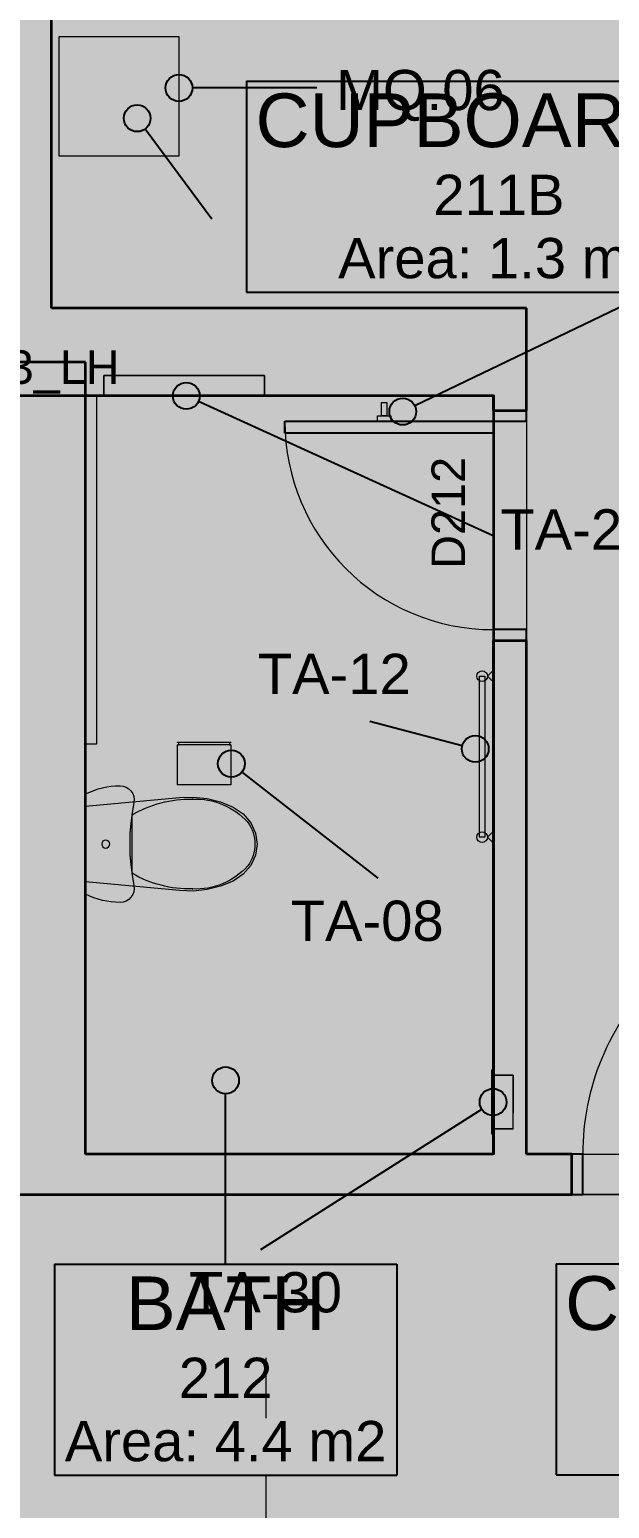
# Model space of a CAD drawing. Header units: millimetres. Extents: x -14278 to 101222, y -22378 to 34603.
# Drawn here: x 79974 to 82138, y 5178 to 10689 of the extents above; entities that cross this region are included whole.
import ezdxf
from ezdxf.enums import TextEntityAlignment as Align

# ---------------------------------------------------------------- set-up
doc = ezdxf.new("R2010")
doc.units = ezdxf.units.MM
doc.header["$MEASUREMENT"] = 0
doc.linetypes.add('Dashed', pattern=[282.222223, 141.111112, -141.111112])
doc.linetypes.add('Long Dashed', pattern=[529.166651, 317.499995, -211.666656])
for name, color, linetype in [('A-Zz_20_10_90-T_TextFFEInternal', 7, 'Continuous'), ('A-Zz_20_10_90-T_TextStair', 7, 'Continuous'), ('A-Zz_60_50_80-P_MarkerSection', 7, 'Continuous'), ('NewA-Ee_25_10-M_WallsInternal', 7, 'Continuous'), ('NewA-Ee_30_40-M_Floors', 7, 'Continuous'), ('NewA-Ee_40_20-M_GeneralFFAndEInternalEquipment', 7, 'Continuous'), ('NewA-Ee_40_20-M_GeneralFFAndEInternalMovable', 7, 'Continuous'), ('NewA-Ee_40_20-M_GeneralFFAndEInternalSanitary', 7, 'Continuous'), ('NewA-SL-M_SpacesInternal', 7, 'Continuous'), ('NewA-Ss_30_25-M_CeilingAndSoffitSystems', 7, 'Continuous'), ('NewA-Zz_20_10_90-T_TextFFEInternal', 7, 'Continuous'), ('NewA-Zz_50_10_90-P_BoundarySpace', 7, 'Continuous'), ('NewA-Zz_50_90_00-M_GrossInternal', 7, 'Continuous')]:
    doc.layers.add(name, color=color, linetype=linetype)
doc.styles.add('GENERATED_STYLE_1', font='')
doc.styles.get('GENERATED_STYLE_1').set_extended_font_data('Arial')

# ---------------------------------------------------------------- blocks, each defined once
blk = doc.blocks.new('Slab_29_2', base_point=(91916.9, 4903.2))
at = {"layer": 'NewA-Ee_30_40-M_Floors', "linetype": 'Continuous', "lineweight": 13}
blk.add_hatch(color=254, dxfattribs=at).paths.add_polyline_path([(91916.9, 4903.2), (91916.9, 11200.4), (94366.6, 11200.4), (94366.6, 13452.5), (59817.2, 13452.5), (59817.2, 4903.2)])
blk = doc.blocks.new('BEDROOM_211_34_2', base_point=(81542.2, 12917.8))
at = {"layer": 'NewA-SL-M_SpacesInternal', "color": 253, "linetype": 'Continuous', "lineweight": 13}
for p, q in [((80055.9, 13452.5), (80055.9, 9650.4)), ((80055.9, 9650.4), (81828.5, 9650.4)), ((81828.5, 9650.4), (81828.5, 6498.1)), ((81828.5, 6498.1), (83059.9, 6498.1))]:
    blk.add_line(p, q, dxfattribs=at)
at = {"layer": 'NewA-SL-M_SpacesInternal', "color": 5, "lineweight": 70, "style": 'GENERATED_STYLE_1'}
for tag, height, p in [('ROOM_NAME', 200, (81542.2, 13225.6)), ('ROOM_NUMBER', 150, (81542.2, 12922.8)), ('adj_text', 150, (81542.2, 12687.1))]:
    blk.add_attdef(tag, text='', height=height, dxfattribs=at).set_placement(p, align=Align.TOP_CENTER)
blk = doc.blocks.new('HALL_217_37_2', base_point=(63400.9, 5738.7))
at = {"layer": 'NewA-SL-M_SpacesInternal', "color": 253, "linetype": 'Continuous', "lineweight": 13}
blk.add_line((91916.9, 6348.1), (63640.5, 6348.1), dxfattribs=at)
at = {"layer": 'NewA-SL-M_SpacesInternal', "color": 5, "lineweight": 70, "style": 'GENERATED_STYLE_1'}
for tag, height, p in [('ROOM_NAME', 200, (63400.9, 6046.5)), ('ROOM_NUMBER', 150, (63400.9, 5743.7)), ('adj_text', 150, (63400.9, 5508))]:
    blk.add_attdef(tag, text='', height=height, dxfattribs=at).set_placement(p, align=Align.TOP_CENTER)
blk = doc.blocks.new('BATH_212_45_2', base_point=(80705.4, 5734.3))
at = {"layer": 'NewA-SL-M_SpacesInternal', "color": 253, "linetype": 'Continuous', "lineweight": 13}
for p, q in [((80851, 9400.4), (80251, 9400.4)), ((80251, 9400.4), (80251, 9325.4)), ((80851, 9325.2), (80851, 9400.4)), ((80183.4, 9325.4), (80183.4, 6498.1)), ((80251, 9325.4), (80183.4, 9325.4)), ((81703.5, 9326.4), (80851, 9325.2)), ((81703.5, 6792), (81703.5, 9326.4)), ((81778.5, 6792), (81703.5, 6792)), ((81778.5, 6592), (81778.5, 6792)), ((81703.5, 6498.1), (81703.5, 6592)), ((81703.5, 6592), (81778.5, 6592)), ((80183.4, 6498.1), (81703.5, 6498.1))]:
    blk.add_line(p, q, dxfattribs=at)
at = {"layer": 'NewA-SL-M_SpacesInternal', "linetype": 'Continuous'}
for p, q in [((80066.6, 6087.8), (80066.6, 5773.6)), ((80066.6, 6087.8), (81344.3, 6087.8)), ((81344.3, 6087.8), (81344.3, 5773.6)), ((80066.6, 5773.6), (80066.6, 5537.8)), ((81344.3, 5773.6), (81344.3, 5537.8)), ((80066.6, 5537.8), (80066.6, 5302.1)), ((81344.3, 5537.8), (81344.3, 5302.1)), ((80066.6, 5302.1), (81344.3, 5302.1))]:
    blk.add_line(p, q, dxfattribs=at)
at = {"layer": 'NewA-SL-M_SpacesInternal', "color": 5, "lineweight": 70, "style": 'GENERATED_STYLE_1'}
for tag, height, p in [('ROOM_NAME', 200, (80705.4, 6042.1)), ('ROOM_NUMBER', 150, (80705.4, 5739.3)), ('adj_text', 150, (80705.4, 5503.6))]:
    blk.add_attdef(tag, text='', height=height, dxfattribs=at).set_placement(p, align=Align.TOP_CENTER)
blk = doc.blocks.new('CUPBOARD 1_211B_54_2', base_point=(81725.2, 10143.2))
at = {"layer": 'NewA-SL-M_SpacesInternal', "linetype": 'Continuous'}
for p, q in [((80783.6, 10496.8), (80783.6, 10182.5)), ((80783.6, 10496.8), (82666.9, 10496.8)), ((82666.9, 10496.8), (82666.9, 10182.5)), ((80783.6, 10182.5), (80783.6, 9946.8)), ((82666.9, 10182.5), (82666.9, 9946.8)), ((80783.6, 9946.8), (80783.6, 9711.1)), ((82666.9, 9946.8), (82666.9, 9711.1)), ((80783.6, 9711.1), (82666.9, 9711.1))]:
    blk.add_line(p, q, dxfattribs=at)
at = {"layer": 'NewA-SL-M_SpacesInternal', "color": 253, "linetype": 'Continuous', "lineweight": 13}
for p, q in [((83886, 9325.4), (83184.9, 9325.4)), ((83184.9, 9325.4), (83184.9, 7433.7)), ((83886, 7433.7), (83886, 9325.4)), ((83184.9, 7433.7), (83886, 7433.7))]:
    blk.add_line(p, q, dxfattribs=at)
at = {"layer": 'NewA-SL-M_SpacesInternal', "color": 5, "lineweight": 70, "style": 'GENERATED_STYLE_1'}
for tag, height, p in [('ROOM_NAME', 200, (81725.2, 10451.1)), ('ROOM_NUMBER', 150, (81725.2, 10148.2)), ('adj_text', 150, (81725.2, 9912.5))]:
    blk.add_attdef(tag, text='', height=height, dxfattribs=at).set_placement(p, align=Align.TOP_CENTER)
blk = doc.blocks.new('CUPBOARD 2_211A_59_2', base_point=(82880.2, 5735.1))
at = {"layer": 'NewA-SL-M_SpacesInternal', "color": 253, "linetype": 'Continuous', "lineweight": 13}
for p, q in [((83184.9, 7308.7), (83184.9, 6498.1)), ((83886, 7308.7), (83184.9, 7308.7)), ((83886, 6498.1), (83886, 7308.7)), ((83184.9, 6498.1), (83886, 6498.1))]:
    blk.add_line(p, q, dxfattribs=at)
at = {"layer": 'NewA-SL-M_SpacesInternal', "linetype": 'Continuous'}
for p, q in [((81938.6, 6088.7), (81938.6, 5774.4)), ((81938.6, 6088.7), (83821.9, 6088.7)), ((83821.9, 6088.7), (83821.9, 5774.4)), ((81938.6, 5774.4), (81938.6, 5538.7)), ((83821.9, 5774.4), (83821.9, 5538.7)), ((81938.6, 5538.7), (81938.6, 5303)), ((83821.9, 5538.7), (83821.9, 5303)), ((81938.6, 5303), (83821.9, 5303))]:
    blk.add_line(p, q, dxfattribs=at)
at = {"layer": 'NewA-SL-M_SpacesInternal', "color": 5, "lineweight": 70, "style": 'GENERATED_STYLE_1'}
for tag, height, p in [('ROOM_NAME', 200, (82880.2, 6043)), ('ROOM_NUMBER', 150, (82880.2, 5740.1)), ('adj_text', 150, (82880.2, 5504.4))]:
    blk.add_attdef(tag, text='', height=height, dxfattribs=at).set_placement(p, align=Align.TOP_CENTER)
blk = doc.blocks.new('Slab_31_2', base_point=(80183.4, 6498.1))
at = {"layer": 'NewA-Ss_30_25-M_CeilingAndSoffitSystems', "linetype": 'Continuous', "lineweight": 0}
blk.add_hatch(color=255, dxfattribs=at).paths.add_polyline_path([(80183.4, 6498.1), (81708.5, 6498.1), (81708.5, 9325.4), (80183.4, 9325.4)])
at = {"layer": 'NewA-Ss_30_25-M_CeilingAndSoffitSystems', "color": 6, "linetype": 'Continuous', "lineweight": 13, "flags": 128}
blk.add_lwpolyline([(80183.4, 6498.1), (81708.5, 6498.1), (81708.5, 9325.4), (80183.4, 9325.4)], close=True, dxfattribs=at)
blk = doc.blocks.new('Slab_43_2', base_point=(80055.9, 13452.5))
at = {"layer": 'NewA-Ss_30_25-M_CeilingAndSoffitSystems', "linetype": 'Continuous', "lineweight": 0}
blk.add_hatch(color=255, dxfattribs=at).paths.add_polyline_path([(80055.9, 13452.5), (80055.9, 9650.4), (81828.5, 9650.4), (81828.5, 6498.1), (83059.9, 6498.1), (83059.9, 9650.4), (83886, 9650.4), (83886, 13452.5)])
at = {"layer": 'NewA-Ss_30_25-M_CeilingAndSoffitSystems', "color": 6, "linetype": 'Continuous', "lineweight": 13, "flags": 128}
blk.add_lwpolyline([(80055.9, 13452.5), (80055.9, 9650.4), (81828.5, 9650.4), (81828.5, 6498.1), (83059.9, 6498.1), (83059.9, 9650.4), (83886, 9650.4), (83886, 13452.5)], close=True, dxfattribs=at)
blk = doc.blocks.new('Slab_46_2', base_point=(91916.9, 5053.1))
at = {"layer": 'NewA-Ss_30_25-M_CeilingAndSoffitSystems', "linetype": 'Continuous', "lineweight": 0}
blk.add_hatch(color=255, dxfattribs=at).paths.add_polyline_path([(91916.9, 5053.1), (91916.9, 6348.1), (63640.5, 6348.1), (63640.5, 8808.8), (62339.9, 8808.8), (62339.9, 5047.6)])
at = {"layer": 'NewA-Ss_30_25-M_CeilingAndSoffitSystems', "color": 6, "linetype": 'Continuous', "lineweight": 13, "flags": 128}
blk.add_lwpolyline([(91916.9, 5053.1), (62339.9, 5047.6), (62339.9, 8808.8), (63640.5, 8808.8), (63640.5, 6348.1), (91916.9, 6348.1)], close=True, dxfattribs=at)
blk = doc.blocks.new('Wall_81_2', base_point=(79905.9, 13452.5))
at = {"layer": 'NewA-Ee_25_10-M_WallsInternal', "color": 92, "linetype": 'Continuous', "lineweight": 35, "flags": 128}
for points in [[(79905.9, 13452.5), (79905.9, 9325.4)], [(80055.9, 13452.5), (79905.9, 13452.5)], [(80055.9, 9650.4), (80055.9, 13452.5)]]:
    blk.add_lwpolyline(points, dxfattribs=at)
blk = doc.blocks.new('Door 19_8')
at = {"layer": 'NewA-Ee_25_10-M_WallsInternal', "linetype": 'Continuous'}
for p, q in [((-224.4, 625.8), (-192.6, 657.6)), ((433.2, -31.8), (-224.4, 625.8)), ((-192.6, 657.6), (465, 0)), ((-465, 0), (-505, 0)), ((-505, 0), (-505, -150)), ((-465, -150), (-465, 0)), ((465, 0), (433.2, -31.8)), ((505, 0), (465, 0)), ((465, 0), (465, -150)), ((505, -150), (505, 0)), ((-505, -150), (-465, -150)), ((465, -150), (505, -150))]:
    blk.add_line(p, q, dxfattribs=at)
at = {"layer": 'NewA-Ee_25_10-M_WallsInternal', "color": 92, "linetype": 'Continuous', "lineweight": 35}
for p, q in [((-505, -150), (-505, 0)), ((505, -150), (505, 0))]:
    blk.add_line(p, q, dxfattribs=at)
at = {"layer": 'NewA-Ee_25_10-M_WallsInternal', "color": 6, "linetype": 'Continuous', "lineweight": 13}
blk.add_arc((465, 0), 930, 135, 180, dxfattribs=at)
blk = doc.blocks.new('Wall_85_2', base_point=(63640.5, 6348.1))
at = {"layer": 'NewA-Ee_25_10-M_WallsInternal', "color": 92, "linetype": 'Continuous', "lineweight": 35}
blk.add_line((81997.8, 6348.1), (81997.8, 6498.1), dxfattribs=at)
at = {"layer": 'NewA-Ee_25_10-M_WallsInternal', "color": 92, "linetype": 'Continuous', "lineweight": 35, "flags": 128}
for points in [[(81703.5, 6498.1), (80183.4, 6498.1)], [(81997.8, 6498.1), (81828.5, 6498.1)], [(77966.6, 6348.1), (81997.8, 6348.1)]]:
    blk.add_lwpolyline(points, dxfattribs=at)
at = {"layer": 'NewA-Ee_25_10-M_WallsInternal', "linetype": 'Continuous', "zscale": 1000}
blk.add_blockref('Door 19_8', (82502.8, 6498.1), dxfattribs=at)
blk = doc.blocks.new('Wall_89_2', base_point=(80183.4, 9449.1))
at = {"layer": 'NewA-Ee_25_10-M_WallsInternal', "color": 92, "linetype": 'Continuous', "lineweight": 35, "flags": 128}
for points in [[(80183.4, 9449.1), (78138.3, 9449.1)], [(78263.3, 9324.1), (79783.4, 9324.1)]]:
    blk.add_lwpolyline(points, dxfattribs=at)
blk = doc.blocks.new('Door 19_3')
at = {"layer": 'NewA-Ee_25_10-M_WallsInternal', "linetype": 'Continuous'}
for p, q in [((343.5, 0), (343.5, 777)), ((343.5, 777), (388.5, 777)), ((388.5, 777), (388.5, 0)), ((-388.5, 0), (-428.5, 0)), ((-428.5, 0), (-428.5, -125)), ((-388.5, -125), (-388.5, 0)), ((388.5, 0), (343.5, 0)), ((428.5, 0), (388.5, 0)), ((388.5, 0), (388.5, -125)), ((428.5, -125), (428.5, 0)), ((-428.5, -125), (-388.5, -125)), ((388.5, -125), (428.5, -125))]:
    blk.add_line(p, q, dxfattribs=at)
at = {"layer": 'NewA-Ee_25_10-M_WallsInternal', "color": 92, "linetype": 'Continuous', "lineweight": 35}
for p, q in [((-428.5, 0), (-428.5, -125)), ((428.5, 0), (428.5, -125))]:
    blk.add_line(p, q, dxfattribs=at)
at = {"layer": 'NewA-Ee_25_10-M_WallsInternal', "color": 6, "linetype": 'Continuous', "lineweight": 13}
blk.add_arc((388.5, 0), 777, 90, 180, dxfattribs=at)
blk = doc.blocks.new('D Marker 19')
at = {"layer": 'NewA-Ee_25_10-M_WallsInternal', "style": 'GENERATED_STYLE_1'}
blk.add_attdef('AC_WIDO_ID', text='', height=125, dxfattribs=at).set_placement((-262.1, 94.8), align=Align.BOTTOM_LEFT)
blk = doc.blocks.new('Wall_105_2', base_point=(81828.5, 9650.4))
at = {"layer": 'NewA-Ee_25_10-M_WallsInternal', "color": 92, "linetype": 'Continuous', "lineweight": 35}
for p, q in [((81703.5, 9269.8), (81828.5, 9269.8)), ((81703.5, 8412.8), (81828.5, 8412.8))]:
    blk.add_line(p, q, dxfattribs=at)
at = {"layer": 'NewA-Ee_25_10-M_WallsInternal', "color": 92, "linetype": 'Continuous', "lineweight": 35, "flags": 128}
for points in [[(81828.5, 9269.8), (81828.5, 9650.4)], [(81703.5, 9325.4), (81703.5, 9269.8)], [(81703.5, 8412.8), (81703.5, 6498.1)], [(81828.5, 6498.1), (81828.5, 8412.8)]]:
    blk.add_lwpolyline(points, dxfattribs=at)
at = {"layer": 'NewA-Ee_25_10-M_WallsInternal', "linetype": 'Continuous', "zscale": 1000, "rotation": 90}
blk.add_blockref('Door 19_3', (81703.5, 8841.3), dxfattribs=at)
at = {"layer": 'NewA-Ee_25_10-M_WallsInternal'}
ref = blk.add_blockref('D Marker 19', (81828.5, 8841.3), dxfattribs=dict(at, rotation=270))
ref.add_attrib('AC_WIDO_ID', 'D212', dxfattribs={"color": 7, "height": 125, "rotation": 90, "style": 'GENERATED_STYLE_1'}).set_placement((81636.2, 8679.3), align=Align.BOTTOM_LEFT)
blk = doc.blocks.new('Wall_125_2', base_point=(80183.4, 9449.1))
at = {"layer": 'NewA-Ee_25_10-M_WallsInternal', "color": 92, "linetype": 'Continuous', "lineweight": 35, "flags": 128}
for points in [[(80183.4, 6498.1), (80183.4, 9449.1)], [(79783.4, 9324.1), (79783.4, 6498.1)]]:
    blk.add_lwpolyline(points, dxfattribs=at)
blk = doc.blocks.new('Wall_126_2', base_point=(79905.9, 9650.4))
at = {"layer": 'NewA-Ee_25_10-M_WallsInternal', "color": 92, "linetype": 'Continuous', "lineweight": 35, "flags": 128}
for points in [[(81828.5, 9650.4), (80055.9, 9650.4)], [(79905.9, 9325.4), (81703.5, 9325.4)]]:
    blk.add_lwpolyline(points, dxfattribs=at)
blk = doc.blocks.new('Rectangular Table 01 19_3')
at = {"layer": 'NewA-Ee_40_20-M_GeneralFFAndEInternalMovable', "color": 1, "linetype": 'Continuous', "lineweight": 18}
for p, q in [((446.6, 446.6), (0, 446.6)), ((0, 446.6), (0, 0)), ((446.6, 0), (446.6, 446.6)), ((0, 0), (446.6, 0))]:
    blk.add_line(p, q, dxfattribs=at)
blk = doc.blocks.new('Wall Hanging Rack 19')
at = {"layer": 'NewA-Ee_40_20-M_GeneralFFAndEInternalEquipment', "color": 1, "linetype": 'Continuous', "lineweight": 18}
for p, q in [((25, 0), (-25, 0)), ((-25, 0), (-25, -20)), ((25, -20), (25, 0)), ((-25, -20), (25, -20)), ((10, -20), (-10, -20)), ((-10, -20), (-10, -70)), ((10, -70), (10, -20)), ((-10, -70), (10, -70))]:
    blk.add_line(p, q, dxfattribs=at)
blk = doc.blocks.new('Towel Rack 19')
at = {"layer": 'NewA-Ee_40_20-M_GeneralFFAndEInternalEquipment', "color": 1, "linetype": 'Continuous', "lineweight": 18}
for p, q in [((-280, 0), (-320, 0)), ((-320, 0), (-300, -20)), ((-300, -20), (-280, 0)), ((320, 0), (280, 0)), ((280, 0), (300, -20)), ((300, -20), (320, 0)), ((300, -30), (-300, -30)), ((-300, -30), (-300, -50)), ((-300, -50), (300, -50)), ((300, -50), (300, -30))]:
    blk.add_line(p, q, dxfattribs=at)
for centre, start, end in [((-300, -40), 0, 180), ((-300, -40), 180, 0), ((300, -40), 0, 180), ((300, -40), 180, 0)]:
    blk.add_arc(centre, 20, start, end, dxfattribs=at)
blk = doc.blocks.new('Soap Dispenser 19')
at = {"layer": 'NewA-Ee_40_20-M_GeneralFFAndEInternalEquipment', "color": 1, "linetype": 'Dashed', "lineweight": 18}
for p, q in [((0, 75), (0, 0)), ((200, 75), (0, 75)), ((200, 0), (200, 75))]:
    blk.add_line(p, q, dxfattribs=at)
at = {"layer": 'NewA-Ee_40_20-M_GeneralFFAndEInternalEquipment', "color": 1, "linetype": 'Continuous', "lineweight": 18}
for p, q in [((-20, 0), (-20, -5)), ((220, 0), (-20, 0)), ((220, -5), (220, 0)), ((-20, -5), (220, -5))]:
    blk.add_line(p, q, dxfattribs=at)
blk = doc.blocks.new('Toilet Paper Dispenser 19')
at = {"layer": 'NewA-Ee_40_20-M_GeneralFFAndEInternalEquipment', "color": 1, "linetype": 'Continuous', "lineweight": 18}
for p, q in [((200, 0), (0, 0)), ((0, 0), (0, -2)), ((200, -2), (200, 0)), ((0, -2), (5, -2)), ((0, -2), (200, -2)), ((5, -10), (0, -10)), ((0, -10), (0, -160)), ((0, -10), (200, -10)), ((5, -2), (5, -10)), ((195, -10), (195, -2)), ((195, -2), (200, -2)), ((200, -10), (195, -10)), ((200, -160), (200, -10)), ((0, -160), (200, -160))]:
    blk.add_line(p, q, dxfattribs=at)
blk = doc.blocks.new('Cabinet Wall Single Door 19')
at = {"layer": 'NewA-Ee_40_20-M_GeneralFFAndEInternalEquipment', "color": 1, "linetype": 'Continuous', "lineweight": 18}
for p, q in [((600, 75), (0, 75)), ((0, 75), (0, 0)), ((600, 0), (600, 75)), ((0, 0), (600, 0))]:
    blk.add_line(p, q, dxfattribs=at)
blk = doc.blocks.new('WC 19')
at = {"layer": 'NewA-Ee_40_20-M_GeneralFFAndEInternalSanitary', "color": 1, "linetype": 'Continuous', "lineweight": 18}
for p, q in [((-193.9, -40.1), (-200.1, -55.5)), ((-186.8, -25), (-193.9, -40.1)), ((186.8, -25), (-186.8, -25)), ((-141, -25), (-173.3, -375.4)), ((141, -25), (-141, -25)), ((173.3, -375.4), (141, -25)), ((193.9, -40.1), (186.8, -25)), ((200.1, -55.5), (193.9, -40.1)), ((-213.1, -103.7), (-215.5, -120.2)), ((-209.7, -87.4), (-213.1, -103.7)), ((-205.4, -71.3), (-209.7, -87.4)), ((-200.1, -55.5), (-205.4, -71.3)), ((205.4, -71.3), (200.1, -55.5)), ((209.7, -87.4), (205.4, -71.3)), ((213.1, -103.7), (209.7, -87.4)), ((215.5, -120.2), (213.1, -103.7)), ((-217, -136.8), (-217.5, -153.5)), ((-217.5, -153.5), (-216.2, -165)), ((-215.5, -120.2), (-217, -136.8)), ((-216.2, -165), (-212.4, -176)), ((212.4, -176), (216.2, -165)), ((217, -136.8), (215.5, -120.2)), ((216.2, -165), (217.5, -153.5)), ((217.5, -153.5), (217, -136.8)), ((-212.4, -176), (-206.3, -185.9)), ((-206.3, -185.9), (-198.2, -194.1)), ((-198.2, -194.1), (-188.5, -200.5)), ((-188.5, -200.5), (-177.6, -204.5)), ((-177.6, -204.5), (-166.1, -206)), ((-166.1, -206), (-154.5, -205)), ((-154.5, -205), (-116.2, -198.2)), ((-116.2, -198.2), (-77.6, -193.3)), ((0, -198), (-108.9, -198)), ((-77.6, -193.3), (-38.9, -190.4)), ((-38.9, -190.4), (0, -189.4)), ((0, -189.4), (38.9, -190.4)), ((108.9, -198), (0, -198)), ((38.9, -190.4), (77.6, -193.3)), ((77.6, -193.3), (116.2, -198.2)), ((116.2, -198.2), (154.5, -205)), ((154.5, -205), (166.1, -206)), ((166.1, -206), (177.6, -204.5)), ((177.6, -204.5), (188.5, -200.5)), ((188.5, -200.5), (198.2, -194.1)), ((198.2, -194.1), (206.3, -185.9)), ((206.3, -185.9), (212.4, -176)), ((-173.3, -375.4), (-174.9, -427.1)), ((174.9, -427.1), (173.3, -375.4)), ((-174.9, -427.1), (-169.4, -478.4)), ((169.4, -478.4), (174.9, -427.1)), ((-169.4, -478.4), (-157, -528.2)), ((157, -528.2), (169.4, -478.4)), ((-157, -528.2), (-138, -575.1)), ((138, -575.1), (157, -528.2)), ((-138, -575.1), (-112.4, -612.3)), ((112.4, -612.3), (138, -575.1)), ((-112.4, -612.3), (-79.4, -640.8)), ((-79.4, -640.8), (-41, -658.8)), ((-41, -658.8), (0, -665)), ((0, -656.4), (0, -656.4)), ((0, -665), (41, -658.8)), ((41, -658.8), (79.4, -640.8)), ((79.4, -640.8), (112.4, -612.3)), ((81.1, -629.6), (81.1, -629.6))]:
    blk.add_line(p, q, dxfattribs=at)
blk.add_circle((0, -100), 15, dxfattribs=at)
for centre, radius, start, end in [((258.1, -412.9), 425.4, 149.6518, 181.3539), ((-258.1, -412.9), 425.4, 358.6461, 30.3482), ((89.5, -437.3), 257, 176.8048, 228.4245), ((-89.5, -437.3), 257, 311.5755, 3.1952), ((0.8, -517.8), 138.6, 233.7772, 269.6644), ((-0.8, -517.8), 138.6, 270.3356, 306.2228)]:
    blk.add_arc(centre, radius, start, end, dxfattribs=at)
for p in [(108.9, -198), (-167, -423), (167, -423), (-81.1, -629.6)]:
    blk.add_point(p, dxfattribs=at)
blk = doc.blocks.new('Mirror 19_5')
at = {"layer": 'NewA-Ee_40_20-M_GeneralFFAndEInternalEquipment', "color": 1, "linetype": 'Continuous', "lineweight": 18}
for p, q in [((1300, 40), (0, 40)), ((0, 40), (0, 0)), ((1300, 40), (0, 40)), ((0, 40), (0, 0)), ((0, 0), (1300, 0)), ((0, 0), (1300, 0)), ((1300, 0), (1300, 40)), ((1300, 0), (1300, 40))]:
    blk.add_line(p, q, dxfattribs=at)
blk = doc.blocks.new('Line_103_2', base_point=(81045.8, 10471.6))
at = {"layer": 'NewA-Zz_20_10_90-T_TextFFEInternal', "linetype": 'Continuous'}
blk.add_hatch(color=256, dxfattribs=at).paths.add_polyline_path([(80581.4, 10471.6), (80577.6, 10490.7), (80566.7, 10506.9), (80550.5, 10517.8), (80531.4, 10521.6), (80512.2, 10517.8), (80496, 10506.9), (80485.2, 10490.7), (80481.4, 10471.6), (80485.2, 10452.4), (80496, 10436.2), (80512.2, 10425.4), (80531.4, 10421.6), (80550.5, 10425.4), (80566.7, 10436.2), (80577.6, 10452.4)])
blk.add_line((81045.8, 10471.6), (80581.4, 10471.6), dxfattribs=at)
blk.add_circle((80531.4, 10471.6), 50, dxfattribs=at)
blk = doc.blocks.new('Line_106_2', base_point=(80653.8, 9983))
at = {"layer": 'NewA-Zz_20_10_90-T_TextFFEInternal', "linetype": 'Continuous'}
blk.add_hatch(color=256, dxfattribs=at).paths.add_polyline_path([(80425.6, 10358.8), (80421.8, 10378), (80410.9, 10394.2), (80394.7, 10405), (80375.6, 10408.8), (80356.4, 10405), (80340.2, 10394.2), (80329.4, 10378), (80325.6, 10358.8), (80329.4, 10339.7), (80340.2, 10323.5), (80356.4, 10312.6), (80375.6, 10308.8), (80394.7, 10312.6), (80410.9, 10323.5), (80421.8, 10339.7)])
blk.add_line((80653.8, 9983), (80405.3, 10318.6), dxfattribs=at)
blk.add_circle((80375.6, 10358.8), 50, dxfattribs=at)
blk = doc.blocks.new('Line_136_2', base_point=(80836.8, 6142.6))
at = {"layer": 'NewA-Zz_20_10_90-T_TextFFEInternal', "linetype": 'Continuous'}
blk.add_hatch(color=256, dxfattribs=at).paths.add_polyline_path([(81753.5, 6692), (81749.7, 6711.1), (81738.9, 6727.3), (81722.7, 6738.2), (81703.5, 6742), (81684.4, 6738.2), (81668.2, 6727.3), (81657.4, 6711.1), (81653.5, 6692), (81657.4, 6672.8), (81668.2, 6656.6), (81684.4, 6645.8), (81703.5, 6642), (81722.7, 6645.8), (81738.9, 6656.6), (81749.7, 6672.8)])
blk.add_line((80836.8, 6142.6), (81661.3, 6665.2), dxfattribs=at)
blk.add_circle((81703.5, 6692), 50, dxfattribs=at)
blk = doc.blocks.new('Line_143_2', base_point=(81275, 7527))
at = {"layer": 'NewA-Zz_20_10_90-T_TextFFEInternal', "linetype": 'Continuous'}
blk.add_hatch(color=256, dxfattribs=at).paths.add_polyline_path([(80777, 7953.3), (80773.2, 7972.4), (80762.3, 7988.7), (80746.1, 7999.5), (80727, 8003.3), (80707.8, 7999.5), (80691.6, 7988.7), (80680.8, 7972.4), (80677, 7953.3), (80680.8, 7934.2), (80691.6, 7918), (80707.8, 7907.1), (80727, 7903.3), (80746.1, 7907.1), (80762.3, 7918), (80773.2, 7934.2)])
blk.add_line((81275, 7527), (80766.4, 7922.6), dxfattribs=at)
blk.add_circle((80727, 7953.3), 50, dxfattribs=at)
blk = doc.blocks.new('Line_157_2', base_point=(81703.5, 8802.7))
at = {"layer": 'NewA-Zz_20_10_90-T_TextFFEInternal', "linetype": 'Continuous'}
blk.add_hatch(color=256, dxfattribs=at).paths.add_polyline_path([(80608.8, 9324.1), (80605, 9343.3), (80594.1, 9359.5), (80577.9, 9370.3), (80558.8, 9374.1), (80539.7, 9370.3), (80523.4, 9359.5), (80512.6, 9343.3), (80508.8, 9324.1), (80512.6, 9305), (80523.4, 9288.8), (80539.7, 9278), (80558.8, 9274.1), (80577.9, 9278), (80594.1, 9288.8), (80605, 9305)])
blk.add_line((81703.5, 8802.7), (80604.3, 9303.4), dxfattribs=at)
blk.add_circle((80558.8, 9324.1), 50, dxfattribs=at)
blk = doc.blocks.new('Line_160_2', base_point=(82269.9, 9699.5))
at = {"layer": 'NewA-Zz_20_10_90-T_TextFFEInternal', "linetype": 'Continuous'}
blk.add_hatch(color=256, dxfattribs=at).paths.add_polyline_path([(81416.5, 9265.6), (81412.7, 9284.7), (81401.9, 9301), (81385.7, 9311.8), (81366.5, 9315.6), (81347.4, 9311.8), (81331.2, 9301), (81320.3, 9284.7), (81316.5, 9265.6), (81320.3, 9246.5), (81331.2, 9230.2), (81347.4, 9219.4), (81366.5, 9215.6), (81385.7, 9219.4), (81401.9, 9230.2), (81412.7, 9246.5)])
blk.add_line((82269.9, 9699.5), (81411.6, 9287.3), dxfattribs=at)
blk.add_circle((81366.5, 9265.6), 50, dxfattribs=at)
blk = doc.blocks.new('Line_163_2', base_point=(81244.2, 8111.5))
at = {"layer": 'NewA-Zz_20_10_90-T_TextFFEInternal', "linetype": 'Continuous'}
blk.add_hatch(color=256, dxfattribs=at).paths.add_polyline_path([(81686.9, 8008.5), (81683.1, 8027.6), (81672.2, 8043.8), (81656, 8054.7), (81636.9, 8058.5), (81617.7, 8054.7), (81601.5, 8043.8), (81590.7, 8027.6), (81586.9, 8008.5), (81590.7, 7989.4), (81601.5, 7973.1), (81617.7, 7962.3), (81636.9, 7958.5), (81656, 7962.3), (81672.2, 7973.1), (81683.1, 7989.4)])
blk.add_line((81244.2, 8111.5), (81588.5, 8021.2), dxfattribs=at)
blk.add_circle((81636.9, 8008.5), 50, dxfattribs=at)
blk = doc.blocks.new('Line_172_2', base_point=(80705.4, 6087.8))
at = {"layer": 'NewA-Zz_50_10_90-P_BoundarySpace', "linetype": 'Continuous'}
blk.add_hatch(color=256, dxfattribs=at).paths.add_polyline_path([(80755.4, 6772.8), (80751.6, 6791.9), (80740.8, 6808.1), (80724.6, 6819), (80705.4, 6822.8), (80686.3, 6819), (80670.1, 6808.1), (80659.2, 6791.9), (80655.4, 6772.8), (80659.2, 6753.6), (80670.1, 6737.4), (80686.3, 6726.6), (80705.4, 6722.8), (80724.6, 6726.6), (80740.8, 6737.4), (80751.6, 6753.6)])
blk.add_line((80705.4, 6087.8), (80705.4, 6722.8), dxfattribs=at)
blk.add_circle((80705.4, 6772.8), 50, dxfattribs=at)
blk = doc.blocks.new('Cutting Plane_15_2', base_point=(80856.6, 3126.4))
at = {"layer": 'A-Zz_60_50_80-P_MarkerSection', "linetype": 'Continuous'}
for points in [[(80856.6, 3926.4), (80856.6, 3692, 0.198912), (80456.6, 3526.4)], [(80456.6, 2726.4, -0.414214), (80456.6, 3526.4), (80056.6, 3126.4)], [(80856.6, 2326.4), (80856.6, 2560.7, -0.198912), (80456.6, 2726.4)]]:
    blk.add_hatch(color=256, dxfattribs=at).paths.add_polyline_path(points)
at = {"layer": 'A-Zz_60_50_80-P_MarkerSection', "color": 6, "linetype": 'Long Dashed', "lineweight": 13}
blk.add_line((80856.6, 3926.4), (80856.6, 5739.1), dxfattribs=at)
at = {"layer": 'A-Zz_60_50_80-P_MarkerSection', "linetype": 'Continuous'}
for p, q in [((80456.6, 3526.4), (80856.6, 3926.4)), ((80856.6, 3926.4), (80856.6, 3692)), ((80856.6, 2560.7), (80856.6, 3692)), ((80456.6, 3526.4), (80056.6, 3126.4)), ((80056.6, 3126.4), (80456.6, 2726.4)), ((80456.6, 2726.4), (80856.6, 2326.4)), ((80856.6, 2326.4), (80856.6, 2560.7))]:
    blk.add_line(p, q, dxfattribs=at)
blk.add_circle((80856.6, 3126.4), 565.7, dxfattribs=at)
for start, end in [(90, 135), (135, 225), (225, 270)]:
    blk.add_arc((80856.6, 3126.4), 565.7, start, end, dxfattribs=at)
at = {"layer": 'A-Zz_60_50_80-P_MarkerSection', "char_height": 200, "attachment_point": 7, "rotation": 90, "style": 'GENERATED_STYLE_1'}
for s, insert in [('\\A1;{\\fArial|b0|i0|c0|p34;04002}', (81128.5, 2745)), ('\\A1;{\\fArial|b0|i0|c0|p34;3}', (80768.7, 3050.1))]:
    blk.add_mtext(s, dxfattribs=dict(at, insert=insert))
blk = doc.blocks.new('Label_195_2', base_point=(81007.5, 10623.2))
at = {"layer": 'A-Zz_20_10_90-T_TextFFEInternal', "insert": (81432.5, 10538.9), "char_height": 150, "attachment_point": 2, "style": 'GENERATED_STYLE_1'}
blk.add_mtext('\\fArial|b0|i0|c0|p34;MQ.06\\fArial|b0|i0|c0|p34;\\fArial|b0|i0|c0|p34;\\fArial|b0|i0|c0|p34;\\fArial|b0|i0|c0|p34;\\fArial|b0|i0|c0|p34;\\fArial|b0|i0|c0|p34;\\fArial|b0|i0|c0|p34;\\fArial|b0|i0|c0|p34;\\fArial|b0|i0|c0|p34;\\fArial|b0|i0|c0|p34;\\fArial|b0|i0|c0|p34;\\fArial|b0|i0|c0|p34;\\fArial|b0|i0|c0|p34;\\fArial|b0|i0|c0|p34;\\fArial|b0|i0|c0|p34;\\fArial|b0|i0|c0|p34;\\fArial|b0|i0|c0|p34;\\fArial|b0|i0|c0|p34;\\fArial|b0|i0|c0|p34;\\fArial|b0|i0|c0|p34;\\fArial|b0|i0|c0|p34;\\fArial|b0|i0|c0|p34;\\fArial|b0|i0|c0|p34;\\fArial|b0|i0|c0|p34;\\fArial|b0|i0|c0|p34;\\fArial|b0|i0|c0|p34;\\fArial|b0|i0|c0|p34;\\fArial|b0|i0|c0|p34;\\fArial|b0|i0|c0|p34;}', dxfattribs=at)
blk = doc.blocks.new('Label_226_2', base_point=(80808.8, 7527))
at = {"layer": 'A-Zz_20_10_90-T_TextFFEInternal', "insert": (81233.8, 7442.7), "char_height": 150, "attachment_point": 2, "style": 'GENERATED_STYLE_1'}
blk.add_mtext('\\fArial|b0|i0|c0|p34;TA-08\\fArial|b0|i0|c0|p34;\\fArial|b0|i0|c0|p34;\\fArial|b0|i0|c0|p34;\\fArial|b0|i0|c0|p34;\\fArial|b0|i0|c0|p34;\\fArial|b0|i0|c0|p34;\\fArial|b0|i0|c0|p34;\\fArial|b0|i0|c0|p34;\\fArial|b0|i0|c0|p34;\\fArial|b0|i0|c0|p34;\\fArial|b0|i0|c0|p34;\\fArial|b0|i0|c0|p34;\\fArial|b0|i0|c0|p34;\\fArial|b0|i0|c0|p34;\\fArial|b0|i0|c0|p34;\\fArial|b0|i0|c0|p34;\\fArial|b0|i0|c0|p34;\\fArial|b0|i0|c0|p34;\\fArial|b0|i0|c0|p34;\\fArial|b0|i0|c0|p34;\\fArial|b0|i0|c0|p34;\\fArial|b0|i0|c0|p34;\\fArial|b0|i0|c0|p34;\\fArial|b0|i0|c0|p34;\\fArial|b0|i0|c0|p34;\\fArial|b0|i0|c0|p34;\\fArial|b0|i0|c0|p34;\\fArial|b0|i0|c0|p34;\\fArial|b0|i0|c0|p34;}', dxfattribs=at)
blk = doc.blocks.new('Label_227_2', base_point=(81591.1, 8985.6))
at = {"layer": 'A-Zz_20_10_90-T_TextFFEInternal', "insert": (82016.1, 8901.3), "char_height": 150, "attachment_point": 2, "style": 'GENERATED_STYLE_1'}
blk.add_mtext('\\fArial|b0|i0|c0|p34;TA-24\\fArial|b0|i0|c0|p34;\\fArial|b0|i0|c0|p34;\\fArial|b0|i0|c0|p34;\\fArial|b0|i0|c0|p34;\\fArial|b0|i0|c0|p34;\\fArial|b0|i0|c0|p34;\\fArial|b0|i0|c0|p34;\\fArial|b0|i0|c0|p34;\\fArial|b0|i0|c0|p34;\\fArial|b0|i0|c0|p34;\\fArial|b0|i0|c0|p34;\\fArial|b0|i0|c0|p34;\\fArial|b0|i0|c0|p34;\\fArial|b0|i0|c0|p34;\\fArial|b0|i0|c0|p34;\\fArial|b0|i0|c0|p34;\\fArial|b0|i0|c0|p34;\\fArial|b0|i0|c0|p34;\\fArial|b0|i0|c0|p34;\\fArial|b0|i0|c0|p34;\\fArial|b0|i0|c0|p34;\\fArial|b0|i0|c0|p34;\\fArial|b0|i0|c0|p34;\\fArial|b0|i0|c0|p34;\\fArial|b0|i0|c0|p34;\\fArial|b0|i0|c0|p34;\\fArial|b0|i0|c0|p34;\\fArial|b0|i0|c0|p34;\\fArial|b0|i0|c0|p34;}', dxfattribs=at)
blk = doc.blocks.new('Label_232_2', base_point=(80429.4, 6142.6))
at = {"layer": 'A-Zz_20_10_90-T_TextFFEInternal', "insert": (80854.4, 6058.3), "char_height": 150, "attachment_point": 2, "style": 'GENERATED_STYLE_1'}
blk.add_mtext('\\fArial|b0|i0|c0|p34;TA-30\\fArial|b0|i0|c0|p34;\\fArial|b0|i0|c0|p34;\\fArial|b0|i0|c0|p34;\\fArial|b0|i0|c0|p34;\\fArial|b0|i0|c0|p34;\\fArial|b0|i0|c0|p34;\\fArial|b0|i0|c0|p34;\\fArial|b0|i0|c0|p34;\\fArial|b0|i0|c0|p34;\\fArial|b0|i0|c0|p34;\\fArial|b0|i0|c0|p34;\\fArial|b0|i0|c0|p34;\\fArial|b0|i0|c0|p34;\\fArial|b0|i0|c0|p34;\\fArial|b0|i0|c0|p34;\\fArial|b0|i0|c0|p34;\\fArial|b0|i0|c0|p34;\\fArial|b0|i0|c0|p34;\\fArial|b0|i0|c0|p34;\\fArial|b0|i0|c0|p34;\\fArial|b0|i0|c0|p34;\\fArial|b0|i0|c0|p34;\\fArial|b0|i0|c0|p34;\\fArial|b0|i0|c0|p34;\\fArial|b0|i0|c0|p34;\\fArial|b0|i0|c0|p34;\\fArial|b0|i0|c0|p34;\\fArial|b0|i0|c0|p34;\\fArial|b0|i0|c0|p34;}', dxfattribs=at)
blk = doc.blocks.new('Label_233_2', base_point=(80686, 8447.2))
at = {"layer": 'A-Zz_20_10_90-T_TextFFEInternal', "insert": (81111, 8362.9), "char_height": 150, "attachment_point": 2, "style": 'GENERATED_STYLE_1'}
blk.add_mtext('\\fArial|b0|i0|c0|p34;TA-12\\fArial|b0|i0|c0|p34;\\fArial|b0|i0|c0|p34;\\fArial|b0|i0|c0|p34;\\fArial|b0|i0|c0|p34;\\fArial|b0|i0|c0|p34;\\fArial|b0|i0|c0|p34;\\fArial|b0|i0|c0|p34;\\fArial|b0|i0|c0|p34;\\fArial|b0|i0|c0|p34;\\fArial|b0|i0|c0|p34;\\fArial|b0|i0|c0|p34;\\fArial|b0|i0|c0|p34;\\fArial|b0|i0|c0|p34;\\fArial|b0|i0|c0|p34;\\fArial|b0|i0|c0|p34;\\fArial|b0|i0|c0|p34;\\fArial|b0|i0|c0|p34;\\fArial|b0|i0|c0|p34;\\fArial|b0|i0|c0|p34;\\fArial|b0|i0|c0|p34;\\fArial|b0|i0|c0|p34;\\fArial|b0|i0|c0|p34;\\fArial|b0|i0|c0|p34;\\fArial|b0|i0|c0|p34;\\fArial|b0|i0|c0|p34;\\fArial|b0|i0|c0|p34;\\fArial|b0|i0|c0|p34;\\fArial|b0|i0|c0|p34;\\fArial|b0|i0|c0|p34;}', dxfattribs=at)

msp = doc.modelspace()

# ---------------------------------------------------------------- hatches: boundary and pattern name
at = {"layer": 'NewA-Zz_50_90_00-M_GrossInternal', "linetype": 'Continuous', "lineweight": 140}
msp.add_hatch(color=1, dxfattribs=at).paths.add_polyline_path([(59817.2, 13452.5), (94366.6, 13452.5), (94366.6, 5053.1), (65166.6, 5053.1), (65166.6, 503.1), (61717.2, 503.1), (61717.2, 5053.1), (59817.2, 5053.1)])

# ---------------------------------------------------------------- block references
at = {"layer": 'A-Zz_20_10_90-T_TextFFEInternal', "color": 6, "linetype": 'Continuous', "lineweight": 13}
for name, p in [('Label_195_2', (81007.5, 10623.2)), ('Label_227_2', (81591.1, 8985.6)), ('Label_233_2', (80686, 8447.2)), ('Label_226_2', (80808.8, 7527)), ('Label_232_2', (80429.4, 6142.6))]:
    msp.add_blockref(name, p, dxfattribs=at)
at = {"layer": 'A-Zz_60_50_80-P_MarkerSection', "color": 6, "lineweight": 13}
msp.add_blockref('Cutting Plane_15_2', (80856.6, 3126.4), dxfattribs=at)
at = {"layer": 'NewA-Ee_25_10-M_WallsInternal', "color": 92, "lineweight": 35}
for name, p in [('Wall_81_2', (79905.9, 13452.5)), ('Wall_126_2', (79905.9, 9650.4)), ('Wall_105_2', (81828.5, 9650.4)), ('Wall_89_2', (80183.4, 9449.1)), ('Wall_125_2', (80183.4, 9449.1)), ('Wall_85_2', (63640.5, 6348.1))]:
    msp.add_blockref(name, p, dxfattribs=at)
at = {"layer": 'NewA-Ee_30_40-M_Floors', "color": 6, "linetype": 'Continuous', "lineweight": 13}
msp.add_blockref('Slab_29_2', (91916.9, 4903.2), dxfattribs=at)
at = {"layer": 'NewA-Ee_40_20-M_GeneralFFAndEInternalEquipment', "color": 6, "linetype": 'Continuous', "lineweight": 13, "xscale": -1, "zscale": 1000}
for name, p in [('Cabinet Wall Single Door 19', (80851, 9325.4)), ('Toilet Paper Dispenser 19', (80725.5, 8033.8))]:
    msp.add_blockref(name, p, dxfattribs=at)
for name, p, rotation in [('Mirror 19_5', (80223.4, 9325.4), 90), ('Wall Hanging Rack 19', (81296.8, 9229.8), 180), ('Towel Rack 19', (81702.5, 7979.4), 270), ('Soap Dispenser 19', (81703.5, 6592), 270)]:
    msp.add_blockref(name, p, dxfattribs=dict(at, rotation=rotation))
at = {"layer": 'NewA-Ee_40_20-M_GeneralFFAndEInternalMovable', "color": 6, "linetype": 'Continuous', "lineweight": 13, "xscale": -1, "zscale": 1000}
msp.add_blockref('Rectangular Table 01 19_3', (80531.4, 10217.2), dxfattribs=at)
at = {"layer": 'NewA-Ee_40_20-M_GeneralFFAndEInternalSanitary', "color": 6, "linetype": 'Continuous', "lineweight": 13, "xscale": -1, "zscale": 1000, "rotation": 90}
msp.add_blockref('WC 19', (80158.4, 7653.6), dxfattribs=at)
at = {"layer": 'NewA-SL-M_SpacesInternal', "linetype": 'Continuous'}
for name, p in [('BEDROOM_211_34_2', (81542.2, 12917.8)), ('HALL_217_37_2', (63400.9, 5738.7))]:
    msp.add_blockref(name, p, dxfattribs=at)
for name, p, values in [('CUPBOARD 1_211B_54_2', (81725.2, 10143.2), {'ROOM_NAME': 'CUPBOARD 1', 'ROOM_NUMBER': '211B', 'adj_text': 'Area: 1.3 m2'}), ('BATH_212_45_2', (80705.4, 5734.3), {'ROOM_NAME': 'BATH', 'ROOM_NUMBER': '212', 'adj_text': 'Area: 4.4 m2'}), ('CUPBOARD 2_211A_59_2', (82880.2, 5735.1), {'ROOM_NAME': 'CUPBOARD 2', 'ROOM_NUMBER': '211A', 'adj_text': 'Area: 0.6 m2'})]:
    msp.add_blockref(name, p, dxfattribs=at).add_auto_attribs(values)
at = {"layer": 'NewA-Ss_30_25-M_CeilingAndSoffitSystems', "color": 6, "linetype": 'Continuous', "lineweight": 13}
for name, p in [('Slab_43_2', (80055.9, 13452.5)), ('Slab_31_2', (80183.4, 6498.1)), ('Slab_46_2', (91916.9, 5053.1))]:
    msp.add_blockref(name, p, dxfattribs=at)
at = {"layer": 'NewA-Zz_20_10_90-T_TextFFEInternal', "linetype": 'Continuous'}
for name, p in [('Line_103_2', (81045.8, 10471.6)), ('Line_106_2', (80653.8, 9983)), ('Line_160_2', (82269.9, 9699.5)), ('Line_157_2', (81703.5, 8802.7)), ('Line_163_2', (81244.2, 8111.5)), ('Line_143_2', (81275, 7527)), ('Line_136_2', (80836.8, 6142.6))]:
    msp.add_blockref(name, p, dxfattribs=at)
at = {"layer": 'NewA-Zz_50_10_90-P_BoundarySpace', "linetype": 'Continuous'}
msp.add_blockref('Line_172_2', (80705.4, 6087.8), dxfattribs=at)

# ---------------------------------------------------------------- texts
at = {"layer": 'A-Zz_20_10_90-T_TextStair', "linetype": 'Continuous', "insert": (76243.4, 9493.8), "char_height": 125, "attachment_point": 1, "style": 'GENERATED_STYLE_1'}
msp.add_mtext('\\A1;{\\fArial|b0|i0|c0|p34;Door_Exterior_DoorWithTransom01_1050x2343_LH}', dxfattribs=at)

doc.saveas('drawing.dxf')
